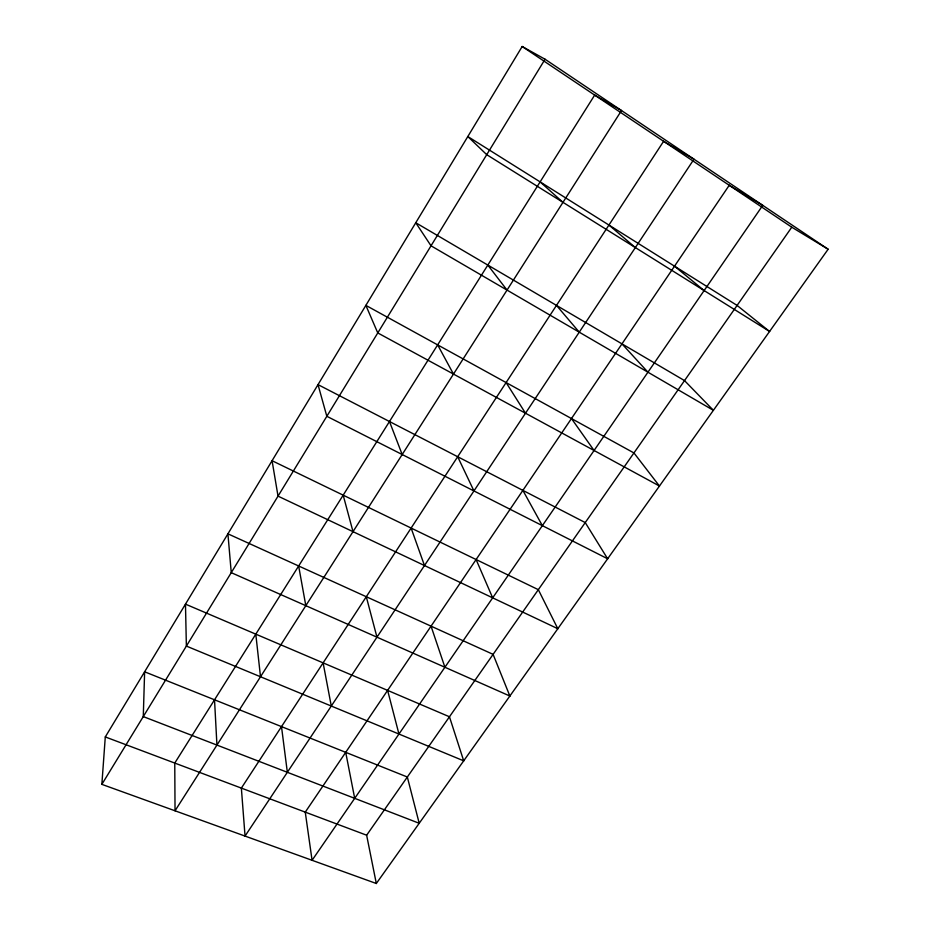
<?xml version="1.0" encoding="UTF-8"?>
<svg xmlns="http://www.w3.org/2000/svg" width="930" height="930" viewBox="0 0 930 930"><rect width="100%" height="100%" fill="white"/><g stroke="black" fill="none" stroke-linecap="round" stroke-linejoin="round"><path stroke-width="1.4" d="M101.858 784.362L105.288 736.944L522.183 46.5L545.061 59.229L828.142 249.24L376.313 883.5L101.858 784.362L545.061 59.229M376.313 883.5L366.641 835.21L791.779 227.211L828.142 249.24M105.288 736.944L366.641 835.21M522.183 46.5L791.779 227.211M674.517 266.178L704.138 290.567M608.929 225.037L635.353 247.578M540.109 181.885L562.987 202.345M621.972 343.868L647.954 372.198M556.477 305.4L579.25 332.173M487.82 265.073L507.036 290.102M571.462 418.547L594.072 450.504M506.094 382.567L525.497 413.222M522.881 490.389L542.353 525.648M437.646 344.879L453.48 374.081M457.688 456.735L473.951 490.947M476.102 559.534L492.668 597.851M389.472 421.511L402.19 454.538M411.118 528.066L424.475 565.533M431.043 626.157L444.912 667.263M343.17 495.155L353.016 531.658M366.292 596.723L376.964 637.178M387.612 690.386L398.947 734.037M345.704 752.335L354.702 798.335M323.117 662.869L331.289 706.044M298.646 565.975L305.819 605.674M281.499 726.621L287.347 772.295M255.797 634.144L260.505 676.761M214.528 699.79L216.934 745.081M144.627 671.797L143.278 716.6L419.209 823.283L407.328 777.015L144.627 671.797M594.677 95.093L174.759 763.065L175.038 810.797L621.507 110.542L594.677 95.093M663.602 141.302L241.358 788.105L245.043 836.082L693.978 159.193L663.602 141.302M729.225 185.291L305.261 812.134L312.073 860.297L762.763 205.356L729.225 185.291M463.698 760.833L186.372 646.083L185.477 604.14L449.457 716.774L463.698 760.833M509.861 696.024L231.256 572.659L227.92 533.832L493.098 654.36L509.861 696.024M557.814 628.715L278.024 496.132L272.072 460.722L538.331 589.678L557.814 628.715M607.639 558.779L326.825 416.291L318.014 384.625L585.249 522.579L607.639 558.779M659.451 486.03L377.766 332.928L365.874 305.377L633.946 452.945L659.451 486.03M713.391 410.328L431.02 245.811L415.757 222.747L684.527 380.603L713.391 410.328M769.563 331.464L486.727 154.671L467.813 136.536L737.095 305.424L769.563 331.464"/></g></svg>
